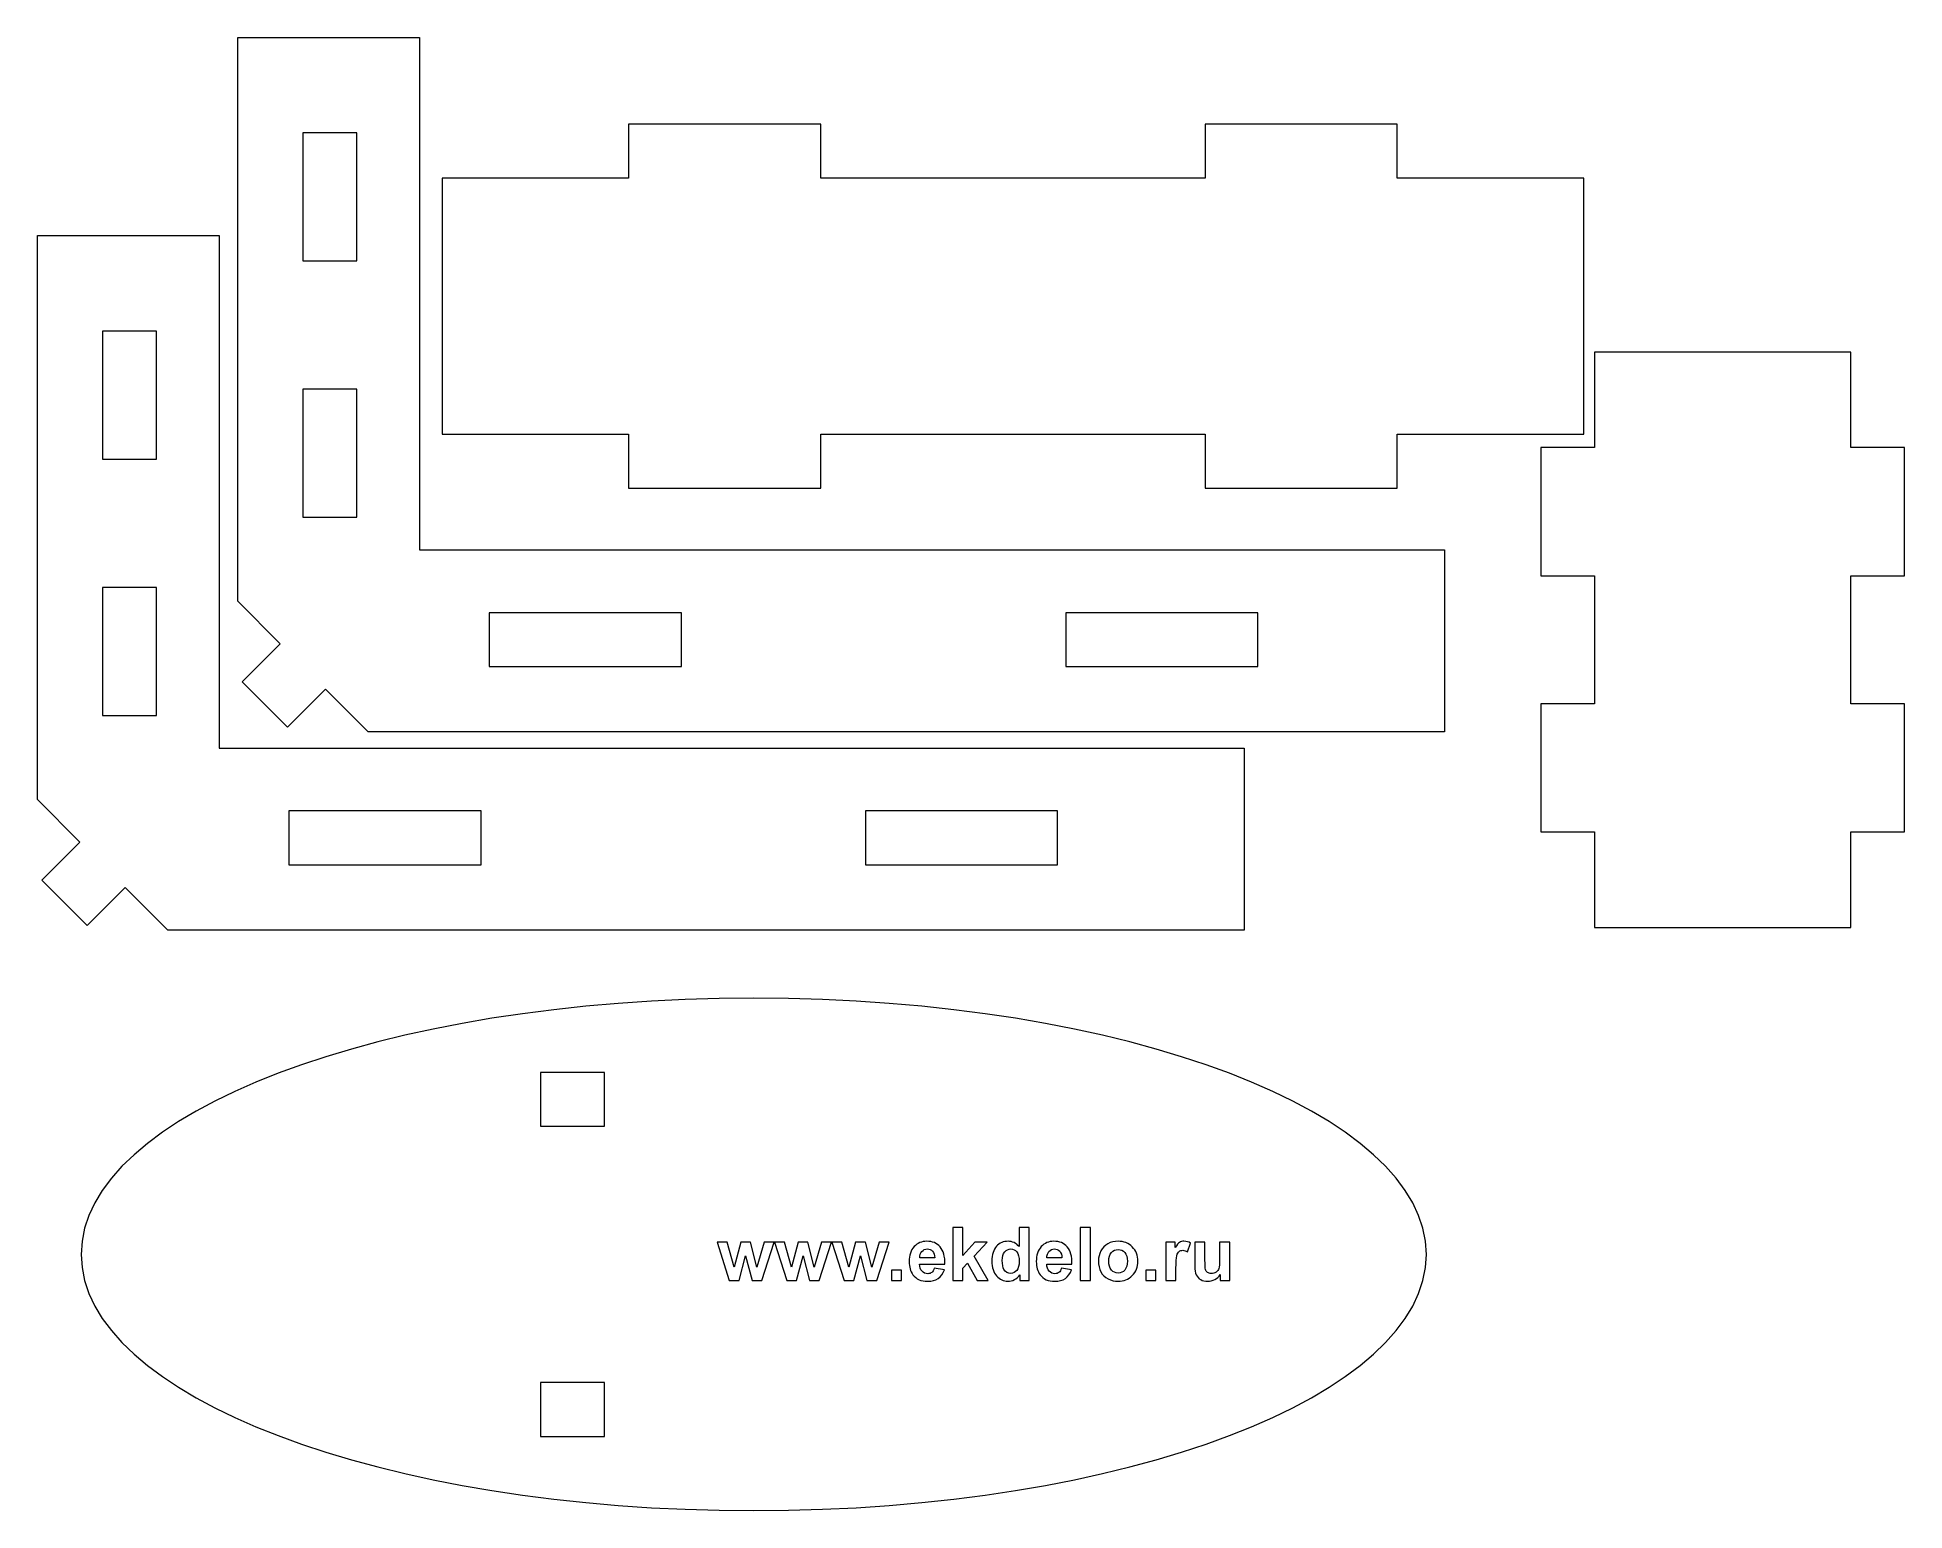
# Model space of a CAD drawing. Header units: millimetres. Extents: x 510 to 656, y -23 to 92.
import ezdxf

# ---------------------------------------------------------------- set-up
doc = ezdxf.new("R2010")
doc.units = ezdxf.units.MM
doc.header["$MEASUREMENT"] = 0
doc.layers.add('layer 1', color=7, linetype='Continuous')

msp = doc.modelspace()

# ---------------------------------------------------------------- linework, layer by layer
at = {"layer": 'layer 1', "color": 250, "lineweight": 20}
for points, knots in [([(532.9746, 41.1993), (532.9746, 41.1993), (536.2978, 37.876), (536.2978, 37.876), (536.2978, 37.876), (536.2978, 37.876), (620.3155, 37.876), (620.3155, 37.876), (620.3155, 37.876), (620.3155, 37.876), (620.3156, 52.0759), (620.3156, 52.0759), (620.3156, 52.0759), (620.3156, 52.0759), (540.3156, 52.076), (540.3156, 52.076), (540.3156, 52.076), (540.3156, 52.076), (540.3156, 92.0765), (540.3156, 92.0765), (540.3156, 92.0765), (540.3156, 92.0765), (526.1157, 92.0765), (526.1157, 92.0765), (526.1157, 92.0765), (526.1157, 92.0765), (526.1156, 87.0765), (526.1156, 87.0765), (526.1156, 87.0765), (526.1156, 87.0765), (526.1156, 48.0582), (526.1156, 48.0582), (526.1156, 48.0582), (526.1156, 48.0582), (529.439, 44.7348), (529.439, 44.7348), (529.439, 44.7348), (529.439, 44.7348), (526.4692, 41.7649), (526.4692, 41.7649), (526.4692, 41.7649), (526.4692, 41.7649), (530.0047, 38.2294), (530.0047, 38.2294), (530.0047, 38.2294), (530.0047, 38.2294), (532.9746, 41.1993), (532.9746, 41.1993)], [0, 0, 0, 0, 0.07692308, 0.07692308, 0.07692308, 0.07692308, 0.15384615, 0.15384615, 0.15384615, 0.15384615, 0.23076923, 0.23076923, 0.23076923, 0.23076923, 0.30769231, 0.30769231, 0.30769231, 0.30769231, 0.38461538, 0.38461538, 0.38461538, 0.38461538, 0.46153846, 0.46153846, 0.46153846, 0.46153846, 0.53846154, 0.53846154, 0.53846154, 0.53846154, 0.61538462, 0.61538462, 0.61538462, 0.61538462, 0.69230769, 0.69230769, 0.69230769, 0.69230769, 0.76923077, 0.76923077, 0.76923077, 0.76923077, 0.84615385, 0.84615385, 0.84615385, 0.84615385, 1, 1, 1, 1]), ([(531.2069, 84.6216), (531.2069, 84.6216), (535.4069, 84.6216), (535.4069, 84.6216), (535.4069, 84.6216), (535.4069, 84.6216), (535.4069, 74.6216), (535.4069, 74.6216), (535.4069, 74.6216), (535.4069, 74.6216), (531.2069, 74.6216), (531.2069, 74.6216), (531.2069, 74.6216), (531.2069, 74.6216), (531.2069, 84.6216), (531.2069, 84.6216)], [0, 0, 0, 0, 0.2, 0.2, 0.2, 0.2, 0.4, 0.4, 0.4, 0.4, 0.6, 0.6, 0.6, 0.6, 1, 1, 1, 1]), ([(616.6238, 81.093), (616.6238, 81.093), (631.1882, 81.093), (631.1882, 81.093), (631.1882, 81.093), (631.1882, 81.093), (631.1882, 61.093), (631.1882, 61.093), (631.1882, 61.093), (631.1882, 61.093), (616.6238, 61.093), (616.6238, 61.093), (616.6238, 61.093), (616.6238, 61.093), (616.6238, 56.893), (616.6238, 56.893), (616.6238, 56.893), (616.6238, 56.893), (601.6238, 56.893), (601.6238, 56.893), (601.6238, 56.893), (601.6238, 56.893), (601.6238, 61.093), (601.6238, 61.093), (601.6238, 61.093), (601.6238, 61.093), (571.6238, 61.093), (571.6238, 61.093), (571.6238, 61.093), (571.6238, 61.093), (571.6238, 56.893), (571.6238, 56.893), (571.6238, 56.893), (571.6238, 56.893), (556.6238, 56.893), (556.6238, 56.893), (556.6238, 56.893), (556.6238, 56.893), (556.6238, 61.093), (556.6238, 61.093), (556.6238, 61.093), (556.6238, 61.093), (542.0792, 61.093), (542.0792, 61.093), (542.0792, 61.093), (542.0792, 61.093), (542.0792, 81.093), (542.0792, 81.093), (542.0792, 81.093), (542.0792, 81.093), (556.6238, 81.093), (556.6238, 81.093), (556.6238, 81.093), (556.6238, 81.093), (556.6238, 85.2926), (556.6238, 85.2926), (556.6238, 85.2926), (556.6238, 85.2926), (571.6238, 85.2926), (571.6238, 85.2926), (571.6238, 85.2926), (571.6238, 85.2926), (571.6238, 81.093), (571.6238, 81.093), (571.6238, 81.093), (571.6238, 81.093), (601.6238, 81.093), (601.6238, 81.093), (601.6238, 81.093), (601.6238, 81.093), (601.6238, 85.2926), (601.6238, 85.2926), (601.6238, 85.2926), (601.6238, 85.2926), (616.6238, 85.2926), (616.6238, 85.2926), (616.6238, 85.2926), (616.6238, 85.2926), (616.6238, 81.093), (616.6238, 81.093)], [0, 0, 0, 0, 0.04761905, 0.04761905, 0.04761905, 0.04761905, 0.0952381, 0.0952381, 0.0952381, 0.0952381, 0.14285714, 0.14285714, 0.14285714, 0.14285714, 0.19047619, 0.19047619, 0.19047619, 0.19047619, 0.23809524, 0.23809524, 0.23809524, 0.23809524, 0.28571429, 0.28571429, 0.28571429, 0.28571429, 0.33333333, 0.33333333, 0.33333333, 0.33333333, 0.38095238, 0.38095238, 0.38095238, 0.38095238, 0.42857143, 0.42857143, 0.42857143, 0.42857143, 0.47619048, 0.47619048, 0.47619048, 0.47619048, 0.52380952, 0.52380952, 0.52380952, 0.52380952, 0.57142857, 0.57142857, 0.57142857, 0.57142857, 0.61904762, 0.61904762, 0.61904762, 0.61904762, 0.66666667, 0.66666667, 0.66666667, 0.66666667, 0.71428571, 0.71428571, 0.71428571, 0.71428571, 0.76190476, 0.76190476, 0.76190476, 0.76190476, 0.80952381, 0.80952381, 0.80952381, 0.80952381, 0.85714286, 0.85714286, 0.85714286, 0.85714286, 0.9047619, 0.9047619, 0.9047619, 0.9047619, 1, 1, 1, 1]), ([(517.3342, 25.7223), (517.3342, 25.7223), (520.6574, 22.399), (520.6574, 22.399), (520.6574, 22.399), (520.6574, 22.399), (604.6751, 22.399), (604.6751, 22.399), (604.6751, 22.399), (604.6751, 22.399), (604.6752, 36.5989), (604.6752, 36.5989), (604.6752, 36.5989), (604.6752, 36.5989), (524.6752, 36.599), (524.6752, 36.599), (524.6752, 36.599), (524.6752, 36.599), (524.6752, 76.5995), (524.6752, 76.5995), (524.6752, 76.5995), (524.6752, 76.5995), (510.4753, 76.5995), (510.4753, 76.5995), (510.4753, 76.5995), (510.4753, 76.5995), (510.4752, 71.5995), (510.4752, 71.5995), (510.4752, 71.5995), (510.4752, 71.5995), (510.4752, 32.5812), (510.4752, 32.5812), (510.4752, 32.5812), (510.4752, 32.5812), (513.7986, 29.2578), (513.7986, 29.2578), (513.7986, 29.2578), (513.7986, 29.2578), (510.8288, 26.2879), (510.8288, 26.2879), (510.8288, 26.2879), (510.8288, 26.2879), (514.3643, 22.7524), (514.3643, 22.7524), (514.3643, 22.7524), (514.3643, 22.7524), (517.3342, 25.7223), (517.3342, 25.7223)], [0, 0, 0, 0, 0.07692308, 0.07692308, 0.07692308, 0.07692308, 0.15384615, 0.15384615, 0.15384615, 0.15384615, 0.23076923, 0.23076923, 0.23076923, 0.23076923, 0.30769231, 0.30769231, 0.30769231, 0.30769231, 0.38461538, 0.38461538, 0.38461538, 0.38461538, 0.46153846, 0.46153846, 0.46153846, 0.46153846, 0.53846154, 0.53846154, 0.53846154, 0.53846154, 0.61538462, 0.61538462, 0.61538462, 0.61538462, 0.69230769, 0.69230769, 0.69230769, 0.69230769, 0.76923077, 0.76923077, 0.76923077, 0.76923077, 0.84615385, 0.84615385, 0.84615385, 0.84615385, 1, 1, 1, 1]), ([(515.5665, 69.1446), (515.5665, 69.1446), (519.7665, 69.1446), (519.7665, 69.1446), (519.7665, 69.1446), (519.7665, 69.1446), (519.7665, 59.1446), (519.7665, 59.1446), (519.7665, 59.1446), (519.7665, 59.1446), (515.5665, 59.1446), (515.5665, 59.1446), (515.5665, 59.1446), (515.5665, 59.1446), (515.5665, 69.1446), (515.5665, 69.1446)], [0, 0, 0, 0, 0.2, 0.2, 0.2, 0.2, 0.4, 0.4, 0.4, 0.4, 0.6, 0.6, 0.6, 0.6, 1, 1, 1, 1]), ([(652.0251, 30.0538), (652.0251, 30.0538), (652.0251, 22.599), (652.0251, 22.599), (652.0251, 22.599), (652.0251, 22.599), (632.0251, 22.599), (632.0251, 22.599), (632.0251, 22.599), (632.0251, 22.599), (632.0251, 30.0538), (632.0251, 30.0538), (632.0251, 30.0538), (632.0251, 30.0538), (627.8253, 30.0538), (627.8253, 30.0538), (627.8253, 30.0538), (627.8253, 30.0538), (627.8253, 40.0538), (627.8253, 40.0538), (627.8253, 40.0538), (627.8253, 40.0538), (632.0252, 40.0538), (632.0252, 40.0538), (632.0252, 40.0538), (632.0252, 40.0538), (632.0253, 50.0538), (632.0253, 50.0538), (632.0253, 50.0538), (632.0253, 50.0538), (627.8253, 50.0538), (627.8253, 50.0538), (627.8253, 50.0538), (627.8253, 50.0538), (627.8253, 60.0538), (627.8253, 60.0538), (627.8253, 60.0538), (627.8253, 60.0538), (632.0254, 60.0538), (632.0254, 60.0538), (632.0254, 60.0538), (632.0254, 60.0538), (632.0254, 67.5087), (632.0254, 67.5087), (632.0254, 67.5087), (632.0254, 67.5087), (652.0254, 67.5087), (652.0254, 67.5087), (652.0254, 67.5087), (652.0254, 67.5087), (652.0254, 60.0538), (652.0254, 60.0538), (652.0254, 60.0538), (652.0254, 60.0538), (656.2255, 60.0538), (656.2255, 60.0538), (656.2255, 60.0538), (656.2255, 60.0538), (656.2255, 50.0538), (656.2255, 50.0538), (656.2255, 50.0538), (656.2255, 50.0538), (652.0253, 50.0538), (652.0253, 50.0538), (652.0253, 50.0538), (652.0253, 50.0538), (652.0252, 40.0538), (652.0252, 40.0538), (652.0252, 40.0538), (652.0252, 40.0538), (656.2255, 40.0538), (656.2255, 40.0538), (656.2255, 40.0538), (656.2255, 40.0538), (656.2255, 30.0538), (656.2255, 30.0538), (656.2255, 30.0538), (656.2255, 30.0538), (652.0251, 30.0538), (652.0251, 30.0538)], [0, 0, 0, 0, 0.04761905, 0.04761905, 0.04761905, 0.04761905, 0.0952381, 0.0952381, 0.0952381, 0.0952381, 0.14285714, 0.14285714, 0.14285714, 0.14285714, 0.19047619, 0.19047619, 0.19047619, 0.19047619, 0.23809524, 0.23809524, 0.23809524, 0.23809524, 0.28571429, 0.28571429, 0.28571429, 0.28571429, 0.33333333, 0.33333333, 0.33333333, 0.33333333, 0.38095238, 0.38095238, 0.38095238, 0.38095238, 0.42857143, 0.42857143, 0.42857143, 0.42857143, 0.47619048, 0.47619048, 0.47619048, 0.47619048, 0.52380952, 0.52380952, 0.52380952, 0.52380952, 0.57142857, 0.57142857, 0.57142857, 0.57142857, 0.61904762, 0.61904762, 0.61904762, 0.61904762, 0.66666667, 0.66666667, 0.66666667, 0.66666667, 0.71428571, 0.71428571, 0.71428571, 0.71428571, 0.76190476, 0.76190476, 0.76190476, 0.76190476, 0.80952381, 0.80952381, 0.80952381, 0.80952381, 0.85714286, 0.85714286, 0.85714286, 0.85714286, 0.9047619, 0.9047619, 0.9047619, 0.9047619, 1, 1, 1, 1]), ([(531.2069, 64.6216), (531.2069, 64.6216), (535.4069, 64.6216), (535.4069, 64.6216), (535.4069, 64.6216), (535.4069, 64.6216), (535.4069, 54.6216), (535.4069, 54.6216), (535.4069, 54.6216), (535.4069, 54.6216), (531.2069, 54.6216), (531.2069, 54.6216), (531.2069, 54.6216), (531.2069, 54.6216), (531.2069, 64.6216), (531.2069, 64.6216)], [0, 0, 0, 0, 0.2, 0.2, 0.2, 0.2, 0.4, 0.4, 0.4, 0.4, 0.6, 0.6, 0.6, 0.6, 1, 1, 1, 1]), ([(515.5665, 49.1446), (515.5665, 49.1446), (519.7665, 49.1446), (519.7665, 49.1446), (519.7665, 49.1446), (519.7665, 49.1446), (519.7665, 39.1446), (519.7665, 39.1446), (519.7665, 39.1446), (519.7665, 39.1446), (515.5665, 39.1446), (515.5665, 39.1446), (515.5665, 39.1446), (515.5665, 39.1446), (515.5665, 49.1446), (515.5665, 49.1446)], [0, 0, 0, 0, 0.2, 0.2, 0.2, 0.2, 0.4, 0.4, 0.4, 0.4, 0.6, 0.6, 0.6, 0.6, 1, 1, 1, 1]), ([(545.7511, 42.9668), (545.7511, 42.9668), (545.7511, 47.1668), (545.7511, 47.1668), (545.7511, 47.1668), (545.7511, 47.1668), (560.7511, 47.1668), (560.7511, 47.1668), (560.7511, 47.1668), (560.7511, 47.1668), (560.7511, 42.9668), (560.7511, 42.9668), (560.7511, 42.9668), (560.7511, 42.9668), (545.7511, 42.9668), (545.7511, 42.9668)], [0, 0, 0, 0, 0.2, 0.2, 0.2, 0.2, 0.4, 0.4, 0.4, 0.4, 0.6, 0.6, 0.6, 0.6, 1, 1, 1, 1]), ([(590.7511, 42.9668), (590.7511, 42.9668), (590.7511, 47.1668), (590.7511, 47.1668), (590.7511, 47.1668), (590.7511, 47.1668), (605.7511, 47.1668), (605.7511, 47.1668), (605.7511, 47.1668), (605.7511, 47.1668), (605.7511, 42.9668), (605.7511, 42.9668), (605.7511, 42.9668), (605.7511, 42.9668), (590.7511, 42.9668), (590.7511, 42.9668)], [0, 0, 0, 0, 0.2, 0.2, 0.2, 0.2, 0.4, 0.4, 0.4, 0.4, 0.6, 0.6, 0.6, 0.6, 1, 1, 1, 1]), ([(530.1107, 27.4898), (530.1107, 27.4898), (530.1107, 31.6898), (530.1107, 31.6898), (530.1107, 31.6898), (530.1107, 31.6898), (545.1107, 31.6898), (545.1107, 31.6898), (545.1107, 31.6898), (545.1107, 31.6898), (545.1107, 27.4898), (545.1107, 27.4898), (545.1107, 27.4898), (545.1107, 27.4898), (530.1107, 27.4898), (530.1107, 27.4898)], [0, 0, 0, 0, 0.2, 0.2, 0.2, 0.2, 0.4, 0.4, 0.4, 0.4, 0.6, 0.6, 0.6, 0.6, 1, 1, 1, 1]), ([(575.1107, 27.4898), (575.1107, 27.4898), (575.1107, 31.6898), (575.1107, 31.6898), (575.1107, 31.6898), (575.1107, 31.6898), (590.1107, 31.6898), (590.1107, 31.6898), (590.1107, 31.6898), (590.1107, 31.6898), (590.1107, 27.4898), (590.1107, 27.4898), (590.1107, 27.4898), (590.1107, 27.4898), (575.1107, 27.4898), (575.1107, 27.4898)], [0, 0, 0, 0, 0.2, 0.2, 0.2, 0.2, 0.4, 0.4, 0.4, 0.4, 0.6, 0.6, 0.6, 0.6, 1, 1, 1, 1]), ([(566.3948, 17.0789), (595.3897, 17.0789), (618.8948, 8.1245), (618.8948, -2.9211), (618.8948, -2.9211), (618.8948, -13.9667), (595.3897, -22.9211), (566.3948, -22.9211), (566.3948, -22.9211), (537.3999, -22.9211), (513.8948, -13.9667), (513.8948, -2.9211), (513.8948, -2.9211), (513.8948, 8.1245), (537.3999, 17.0789), (566.3948, 17.0789)], [0, 0, 0, 0, 0.2, 0.2, 0.2, 0.2, 0.4, 0.4, 0.4, 0.4, 0.6, 0.6, 0.6, 0.6, 1, 1, 1, 1]), ([(549.753, 11.2788), (549.753, 11.2788), (554.753, 11.2788), (554.753, 11.2788), (554.753, 11.2788), (554.753, 11.2788), (554.753, 7.0788), (554.753, 7.0788), (554.753, 7.0788), (554.753, 7.0788), (549.753, 7.0788), (549.753, 7.0788), (549.753, 7.0788), (549.753, 7.0788), (549.753, 11.2788), (549.753, 11.2788)], [0, 0, 0, 0, 0.2, 0.2, 0.2, 0.2, 0.4, 0.4, 0.4, 0.4, 0.6, 0.6, 0.6, 0.6, 1, 1, 1, 1]), ([(549.753, -12.9211), (549.753, -12.9211), (554.753, -12.9211), (554.753, -12.9211), (554.753, -12.9211), (554.753, -12.9211), (554.753, -17.1211), (554.753, -17.1211), (554.753, -17.1211), (554.753, -17.1211), (549.753, -17.1211), (549.753, -17.1211), (549.753, -17.1211), (549.753, -17.1211), (549.753, -12.9211), (549.753, -12.9211)], [0, 0, 0, 0, 0.2, 0.2, 0.2, 0.2, 0.4, 0.4, 0.4, 0.4, 0.6, 0.6, 0.6, 0.6, 1, 1, 1, 1])]:
    msp.add_open_spline(points, degree=3, knots=knots, dxfattribs=at)
at = {"layer": 'layer 1', "color": 250, "lineweight": 9}
for points, knots in [([(581.9286, -4.945), (581.9286, -4.945), (581.9286, -0.8224), (581.9286, -0.8224), (581.9286, -0.8224), (581.9286, -0.8224), (582.7174, -0.8224), (582.7174, -0.8224), (582.7174, -0.8224), (582.7174, -0.8224), (582.7174, -3.0094), (582.7174, -3.0094), (582.7174, -3.0094), (582.7174, -3.0094), (583.6414, -1.9567), (583.6414, -1.9567), (583.6414, -1.9567), (583.6414, -1.9567), (584.6145, -1.9567), (584.6145, -1.9567), (584.6145, -1.9567), (584.6145, -1.9567), (583.5954, -3.0488), (583.5954, -3.0488), (583.5954, -3.0488), (583.5954, -3.0488), (584.6893, -4.945), (584.6893, -4.945), (584.6893, -4.945), (584.6893, -4.945), (583.8372, -4.945), (583.8372, -4.945), (583.8372, -4.945), (583.8372, -4.945), (583.083, -3.5967), (583.083, -3.5967), (583.083, -3.5967), (583.083, -3.5967), (582.7174, -3.9882), (582.7174, -3.9882), (582.7174, -3.9882), (582.7174, -3.9882), (582.7174, -4.945), (582.7174, -4.945), (582.7174, -4.945), (582.7174, -4.945), (581.9286, -4.945), (581.9286, -4.945)], [0, 0, 0, 0, 0.07692308, 0.07692308, 0.07692308, 0.07692308, 0.15384615, 0.15384615, 0.15384615, 0.15384615, 0.23076923, 0.23076923, 0.23076923, 0.23076923, 0.30769231, 0.30769231, 0.30769231, 0.30769231, 0.38461538, 0.38461538, 0.38461538, 0.38461538, 0.46153846, 0.46153846, 0.46153846, 0.46153846, 0.53846154, 0.53846154, 0.53846154, 0.53846154, 0.61538462, 0.61538462, 0.61538462, 0.61538462, 0.69230769, 0.69230769, 0.69230769, 0.69230769, 0.76923077, 0.76923077, 0.76923077, 0.76923077, 0.84615385, 0.84615385, 0.84615385, 0.84615385, 1, 1, 1, 1]), ([(587.9003, -4.945), (587.9003, -4.945), (587.169, -4.945), (587.169, -4.945), (587.169, -4.945), (587.169, -4.945), (587.169, -4.5064), (587.169, -4.5064), (587.169, -4.5064), (587.0472, -4.6773), (586.9023, -4.8049), (586.7362, -4.8913), (586.7362, -4.8913), (586.5702, -4.9767), (586.4023, -5.0199), (586.2334, -5.0199), (586.2334, -5.0199), (585.8889, -5.0199), (585.5943, -4.8817), (585.3486, -4.6043), (585.3486, -4.6043), (585.1039, -4.327), (584.9811, -3.9412), (584.9811, -3.4451), (584.9811, -3.4451), (584.9811, -2.9384), (585.1001, -2.5526), (585.339, -2.2887), (585.339, -2.2887), (585.578, -2.0248), (585.8793, -1.8934), (586.2439, -1.8934), (586.2439, -1.8934), (586.5779, -1.8934), (586.8677, -2.0325), (587.1115, -2.3098), (587.1115, -2.3098), (587.1115, -2.3098), (587.1115, -0.8224), (587.1115, -0.8224), (587.1115, -0.8224), (587.1115, -0.8224), (587.9003, -0.8224), (587.9003, -0.8224), (587.9003, -0.8224), (587.9003, -0.8224), (587.9003, -4.945), (587.9003, -4.945)], [0, 0, 0, 0, 0.07692308, 0.07692308, 0.07692308, 0.07692308, 0.15384615, 0.15384615, 0.15384615, 0.15384615, 0.23076923, 0.23076923, 0.23076923, 0.23076923, 0.30769231, 0.30769231, 0.30769231, 0.30769231, 0.38461538, 0.38461538, 0.38461538, 0.38461538, 0.46153846, 0.46153846, 0.46153846, 0.46153846, 0.53846154, 0.53846154, 0.53846154, 0.53846154, 0.61538462, 0.61538462, 0.61538462, 0.61538462, 0.69230769, 0.69230769, 0.69230769, 0.69230769, 0.76923077, 0.76923077, 0.76923077, 0.76923077, 0.84615385, 0.84615385, 0.84615385, 0.84615385, 1, 1, 1, 1]), ([(591.879, -4.945), (591.879, -4.945), (591.879, -0.8224), (591.879, -0.8224), (591.879, -0.8224), (591.879, -0.8224), (592.6677, -0.8224), (592.6677, -0.8224), (592.6677, -0.8224), (592.6677, -0.8224), (592.6677, -4.945), (592.6677, -4.945), (592.6677, -4.945), (592.6677, -4.945), (591.879, -4.945), (591.879, -4.945)], [0, 0, 0, 0, 0.2, 0.2, 0.2, 0.2, 0.4, 0.4, 0.4, 0.4, 0.6, 0.6, 0.6, 0.6, 1, 1, 1, 1]), ([(564.4865, -4.945), (564.4865, -4.945), (563.5422, -1.9567), (563.5422, -1.9567), (563.5422, -1.9567), (563.5422, -1.9567), (564.3099, -1.9567), (564.3099, -1.9567), (564.3099, -1.9567), (564.3099, -1.9567), (564.8694, -3.9153), (564.8694, -3.9153), (564.8694, -3.9153), (564.8694, -3.9153), (565.3847, -1.9567), (565.3847, -1.9567), (565.3847, -1.9567), (565.3847, -1.9567), (566.1467, -1.9567), (566.1467, -1.9567), (566.1467, -1.9567), (566.1467, -1.9567), (566.6427, -3.9153), (566.6427, -3.9153), (566.6427, -3.9153), (566.6427, -3.9153), (567.2137, -1.9567), (567.2137, -1.9567), (567.2137, -1.9567), (567.2137, -1.9567), (567.9929, -1.9567), (567.9929, -1.9567), (567.9929, -1.9567), (567.9929, -1.9567), (567.0333, -4.945), (567.0333, -4.945), (567.0333, -4.945), (567.0333, -4.945), (566.2752, -4.945), (566.2752, -4.945), (566.2752, -4.945), (566.2752, -4.945), (565.7619, -3.0229), (565.7619, -3.0229), (565.7619, -3.0229), (565.7619, -3.0229), (565.2552, -4.945), (565.2552, -4.945), (565.2552, -4.945), (565.2552, -4.945), (564.4865, -4.945), (564.4865, -4.945)], [0, 0, 0, 0, 0.07142857, 0.07142857, 0.07142857, 0.07142857, 0.14285714, 0.14285714, 0.14285714, 0.14285714, 0.21428571, 0.21428571, 0.21428571, 0.21428571, 0.28571429, 0.28571429, 0.28571429, 0.28571429, 0.35714286, 0.35714286, 0.35714286, 0.35714286, 0.42857143, 0.42857143, 0.42857143, 0.42857143, 0.5, 0.5, 0.5, 0.5, 0.57142857, 0.57142857, 0.57142857, 0.57142857, 0.64285714, 0.64285714, 0.64285714, 0.64285714, 0.71428571, 0.71428571, 0.71428571, 0.71428571, 0.78571429, 0.78571429, 0.78571429, 0.78571429, 0.85714286, 0.85714286, 0.85714286, 0.85714286, 1, 1, 1, 1]), ([(568.965, -4.945), (568.965, -4.945), (568.0207, -1.9567), (568.0207, -1.9567), (568.0207, -1.9567), (568.0207, -1.9567), (568.7884, -1.9567), (568.7884, -1.9567), (568.7884, -1.9567), (568.7884, -1.9567), (569.3479, -3.9153), (569.3479, -3.9153), (569.3479, -3.9153), (569.3479, -3.9153), (569.8632, -1.9567), (569.8632, -1.9567), (569.8632, -1.9567), (569.8632, -1.9567), (570.6252, -1.9567), (570.6252, -1.9567), (570.6252, -1.9567), (570.6252, -1.9567), (571.1213, -3.9153), (571.1213, -3.9153), (571.1213, -3.9153), (571.1213, -3.9153), (571.6923, -1.9567), (571.6923, -1.9567), (571.6923, -1.9567), (571.6923, -1.9567), (572.4715, -1.9567), (572.4715, -1.9567), (572.4715, -1.9567), (572.4715, -1.9567), (571.5119, -4.945), (571.5119, -4.945), (571.5119, -4.945), (571.5119, -4.945), (570.7538, -4.945), (570.7538, -4.945), (570.7538, -4.945), (570.7538, -4.945), (570.2404, -3.0229), (570.2404, -3.0229), (570.2404, -3.0229), (570.2404, -3.0229), (569.7337, -4.945), (569.7337, -4.945), (569.7337, -4.945), (569.7337, -4.945), (568.965, -4.945), (568.965, -4.945)], [0, 0, 0, 0, 0.07142857, 0.07142857, 0.07142857, 0.07142857, 0.14285714, 0.14285714, 0.14285714, 0.14285714, 0.21428571, 0.21428571, 0.21428571, 0.21428571, 0.28571429, 0.28571429, 0.28571429, 0.28571429, 0.35714286, 0.35714286, 0.35714286, 0.35714286, 0.42857143, 0.42857143, 0.42857143, 0.42857143, 0.5, 0.5, 0.5, 0.5, 0.57142857, 0.57142857, 0.57142857, 0.57142857, 0.64285714, 0.64285714, 0.64285714, 0.64285714, 0.71428571, 0.71428571, 0.71428571, 0.71428571, 0.78571429, 0.78571429, 0.78571429, 0.78571429, 0.85714286, 0.85714286, 0.85714286, 0.85714286, 1, 1, 1, 1]), ([(573.4436, -4.945), (573.4436, -4.945), (572.4993, -1.9567), (572.4993, -1.9567), (572.4993, -1.9567), (572.4993, -1.9567), (573.267, -1.9567), (573.267, -1.9567), (573.267, -1.9567), (573.267, -1.9567), (573.8265, -3.9153), (573.8265, -3.9153), (573.8265, -3.9153), (573.8265, -3.9153), (574.3418, -1.9567), (574.3418, -1.9567), (574.3418, -1.9567), (574.3418, -1.9567), (575.1037, -1.9567), (575.1037, -1.9567), (575.1037, -1.9567), (575.1037, -1.9567), (575.5998, -3.9153), (575.5998, -3.9153), (575.5998, -3.9153), (575.5998, -3.9153), (576.1708, -1.9567), (576.1708, -1.9567), (576.1708, -1.9567), (576.1708, -1.9567), (576.95, -1.9567), (576.95, -1.9567), (576.95, -1.9567), (576.95, -1.9567), (575.9904, -4.945), (575.9904, -4.945), (575.9904, -4.945), (575.9904, -4.945), (575.2323, -4.945), (575.2323, -4.945), (575.2323, -4.945), (575.2323, -4.945), (574.719, -3.0229), (574.719, -3.0229), (574.719, -3.0229), (574.719, -3.0229), (574.2123, -4.945), (574.2123, -4.945), (574.2123, -4.945), (574.2123, -4.945), (573.4436, -4.945), (573.4436, -4.945)], [0, 0, 0, 0, 0.07142857, 0.07142857, 0.07142857, 0.07142857, 0.14285714, 0.14285714, 0.14285714, 0.14285714, 0.21428571, 0.21428571, 0.21428571, 0.21428571, 0.28571429, 0.28571429, 0.28571429, 0.28571429, 0.35714286, 0.35714286, 0.35714286, 0.35714286, 0.42857143, 0.42857143, 0.42857143, 0.42857143, 0.5, 0.5, 0.5, 0.5, 0.57142857, 0.57142857, 0.57142857, 0.57142857, 0.64285714, 0.64285714, 0.64285714, 0.64285714, 0.71428571, 0.71428571, 0.71428571, 0.71428571, 0.78571429, 0.78571429, 0.78571429, 0.78571429, 0.85714286, 0.85714286, 0.85714286, 0.85714286, 1, 1, 1, 1]), ([(580.4824, -4.0007), (580.4824, -4.0007), (581.2712, -4.1332), (581.2712, -4.1332), (581.2712, -4.1332), (581.1705, -4.422), (581.0102, -4.6418), (580.7924, -4.7934), (580.7924, -4.7934), (580.5736, -4.944), (580.3001, -5.0199), (579.9728, -5.0199), (579.9728, -5.0199), (579.4537, -5.0199), (579.0689, -4.85), (578.8203, -4.5103), (578.8203, -4.5103), (578.6236, -4.2378), (578.5247, -3.8942), (578.5247, -3.4787), (578.5247, -3.4787), (578.5247, -2.9835), (578.6543, -2.5949), (578.9124, -2.3146), (578.9124, -2.3146), (579.1706, -2.0335), (579.4978, -1.8934), (579.8932, -1.8934), (579.8932, -1.8934), (580.3365, -1.8934), (580.6868, -2.0402), (580.944, -2.3338), (580.944, -2.3338), (581.2002, -2.6275), (581.323, -3.0776), (581.3115, -3.684), (581.3115, -3.684), (581.3115, -3.684), (579.3366, -3.684), (579.3366, -3.684), (579.3366, -3.684), (579.3424, -3.9182), (579.4057, -4.1005), (579.5276, -4.231), (579.5276, -4.231), (579.6485, -4.3615), (579.8001, -4.4268), (579.9805, -4.4268), (579.9805, -4.4268), (580.1043, -4.4268), (580.2079, -4.3932), (580.2914, -4.326), (580.2914, -4.326), (580.3759, -4.2589), (580.4392, -4.1504), (580.4824, -4.0007)], [0, 0, 0, 0, 0.06666667, 0.06666667, 0.06666667, 0.06666667, 0.13333333, 0.13333333, 0.13333333, 0.13333333, 0.2, 0.2, 0.2, 0.2, 0.26666667, 0.26666667, 0.26666667, 0.26666667, 0.33333333, 0.33333333, 0.33333333, 0.33333333, 0.4, 0.4, 0.4, 0.4, 0.46666667, 0.46666667, 0.46666667, 0.46666667, 0.53333333, 0.53333333, 0.53333333, 0.53333333, 0.6, 0.6, 0.6, 0.6, 0.66666667, 0.66666667, 0.66666667, 0.66666667, 0.73333333, 0.73333333, 0.73333333, 0.73333333, 0.8, 0.8, 0.8, 0.8, 0.86666667, 0.86666667, 0.86666667, 0.86666667, 1, 1, 1, 1]), ([(580.5285, -3.2004), (580.5227, -2.971), (580.4642, -2.7964), (580.3519, -2.6774), (580.3519, -2.6774), (580.2396, -2.5574), (580.1033, -2.4979), (579.9421, -2.4979), (579.9421, -2.4979), (579.7704, -2.4979), (579.6283, -2.5613), (579.5161, -2.687), (579.5161, -2.687), (579.4038, -2.8127), (579.3491, -2.9845), (579.351, -3.2004), (579.351, -3.2004), (579.351, -3.2004), (580.5285, -3.2004), (580.5285, -3.2004)], [0, 0, 0, 0, 0.16666667, 0.16666667, 0.16666667, 0.16666667, 0.33333333, 0.33333333, 0.33333333, 0.33333333, 0.5, 0.5, 0.5, 0.5, 0.66666667, 0.66666667, 0.66666667, 0.66666667, 1, 1, 1, 1]), ([(585.7929, -3.3933), (585.7929, -3.7128), (585.8371, -3.9441), (585.9244, -4.0871), (585.9244, -4.0871), (586.052, -4.2944), (586.2296, -4.398), (586.4579, -4.398), (586.4579, -4.398), (586.6393, -4.398), (586.7938, -4.3203), (586.9205, -4.1648), (586.9205, -4.1648), (587.0481, -4.0094), (587.1115, -3.7781), (587.1115, -3.4691), (587.1115, -3.4691), (587.1115, -3.1246), (587.05, -2.877), (586.9262, -2.7254), (586.9262, -2.7254), (586.8025, -2.5737), (586.6451, -2.4979), (586.4522, -2.4979), (586.4522, -2.4979), (586.2651, -2.4979), (586.1086, -2.5728), (585.982, -2.7225), (585.982, -2.7225), (585.8563, -2.8722), (585.7929, -3.0958), (585.7929, -3.3933)], [0, 0, 0, 0, 0.11111111, 0.11111111, 0.11111111, 0.11111111, 0.22222222, 0.22222222, 0.22222222, 0.22222222, 0.33333333, 0.33333333, 0.33333333, 0.33333333, 0.44444444, 0.44444444, 0.44444444, 0.44444444, 0.55555556, 0.55555556, 0.55555556, 0.55555556, 0.66666667, 0.66666667, 0.66666667, 0.66666667, 0.77777778, 0.77777778, 0.77777778, 0.77777778, 1, 1, 1, 1]), ([(590.404, -4.0007), (590.404, -4.0007), (591.1928, -4.1332), (591.1928, -4.1332), (591.1928, -4.1332), (591.0921, -4.422), (590.9318, -4.6418), (590.714, -4.7934), (590.714, -4.7934), (590.4952, -4.944), (590.2217, -5.0199), (589.8944, -5.0199), (589.8944, -5.0199), (589.3753, -5.0199), (588.9905, -4.85), (588.7419, -4.5103), (588.7419, -4.5103), (588.5452, -4.2378), (588.4463, -3.8942), (588.4463, -3.4787), (588.4463, -3.4787), (588.4463, -2.9835), (588.5759, -2.5949), (588.834, -2.3146), (588.834, -2.3146), (589.0922, -2.0335), (589.4194, -1.8934), (589.8148, -1.8934), (589.8148, -1.8934), (590.2581, -1.8934), (590.6084, -2.0402), (590.8656, -2.3338), (590.8656, -2.3338), (591.1218, -2.6275), (591.2446, -3.0776), (591.2331, -3.684), (591.2331, -3.684), (591.2331, -3.684), (589.2582, -3.684), (589.2582, -3.684), (589.2582, -3.684), (589.264, -3.9182), (589.3273, -4.1005), (589.4492, -4.231), (589.4492, -4.231), (589.5701, -4.3615), (589.7217, -4.4268), (589.9021, -4.4268), (589.9021, -4.4268), (590.0259, -4.4268), (590.1295, -4.3932), (590.213, -4.326), (590.213, -4.326), (590.2975, -4.2589), (590.3608, -4.1504), (590.404, -4.0007)], [0, 0, 0, 0, 0.06666667, 0.06666667, 0.06666667, 0.06666667, 0.13333333, 0.13333333, 0.13333333, 0.13333333, 0.2, 0.2, 0.2, 0.2, 0.26666667, 0.26666667, 0.26666667, 0.26666667, 0.33333333, 0.33333333, 0.33333333, 0.33333333, 0.4, 0.4, 0.4, 0.4, 0.46666667, 0.46666667, 0.46666667, 0.46666667, 0.53333333, 0.53333333, 0.53333333, 0.53333333, 0.6, 0.6, 0.6, 0.6, 0.66666667, 0.66666667, 0.66666667, 0.66666667, 0.73333333, 0.73333333, 0.73333333, 0.73333333, 0.8, 0.8, 0.8, 0.8, 0.86666667, 0.86666667, 0.86666667, 0.86666667, 1, 1, 1, 1]), ([(590.4501, -3.2004), (590.4443, -2.971), (590.3858, -2.7964), (590.2735, -2.6774), (590.2735, -2.6774), (590.1612, -2.5574), (590.0249, -2.4979), (589.8637, -2.4979), (589.8637, -2.4979), (589.692, -2.4979), (589.5499, -2.5613), (589.4377, -2.687), (589.4377, -2.687), (589.3254, -2.8127), (589.2707, -2.9845), (589.2726, -3.2004), (589.2726, -3.2004), (589.2726, -3.2004), (590.4501, -3.2004), (590.4501, -3.2004)], [0, 0, 0, 0, 0.16666667, 0.16666667, 0.16666667, 0.16666667, 0.33333333, 0.33333333, 0.33333333, 0.33333333, 0.5, 0.5, 0.5, 0.5, 0.66666667, 0.66666667, 0.66666667, 0.66666667, 1, 1, 1, 1]), ([(593.2943, -3.4144), (593.2943, -3.1514), (593.3586, -2.8971), (593.4882, -2.6515), (593.4882, -2.6515), (593.6177, -2.4049), (593.801, -2.2177), (594.038, -2.0882), (594.038, -2.0882), (594.2751, -1.9586), (594.539, -1.8934), (594.8316, -1.8934), (594.8316, -1.8934), (595.2836, -1.8934), (595.6531, -2.0402), (595.9419, -2.3338), (595.9419, -2.3338), (596.2308, -2.6284), (596.3747, -2.9989), (596.3747, -3.448), (596.3747, -3.448), (596.3747, -3.9009), (596.2289, -4.2761), (595.9381, -4.5736), (595.9381, -4.5736), (595.6464, -4.8711), (595.2798, -5.0199), (594.8374, -5.0199), (594.8374, -5.0199), (594.5639, -5.0199), (594.3029, -4.9575), (594.0543, -4.8337), (594.0543, -4.8337), (593.8068, -4.7099), (593.6177, -4.5285), (593.4882, -4.2886), (593.4882, -4.2886), (593.3586, -4.0497), (593.2943, -3.7579), (593.2943, -3.4144)], [0, 0, 0, 0, 0.09090909, 0.09090909, 0.09090909, 0.09090909, 0.18181818, 0.18181818, 0.18181818, 0.18181818, 0.27272727, 0.27272727, 0.27272727, 0.27272727, 0.36363636, 0.36363636, 0.36363636, 0.36363636, 0.45454545, 0.45454545, 0.45454545, 0.45454545, 0.54545455, 0.54545455, 0.54545455, 0.54545455, 0.63636364, 0.63636364, 0.63636364, 0.63636364, 0.72727273, 0.72727273, 0.72727273, 0.72727273, 0.81818182, 0.81818182, 0.81818182, 0.81818182, 1, 1, 1, 1]), ([(594.1062, -3.4566), (594.1062, -3.7531), (594.1762, -3.9806), (594.3163, -4.1379), (594.3163, -4.1379), (594.4574, -4.2963), (594.6301, -4.375), (594.8364, -4.375), (594.8364, -4.375), (595.0418, -4.375), (595.2145, -4.2963), (595.3537, -4.1379), (595.3537, -4.1379), (595.4928, -3.9806), (595.5629, -3.7512), (595.5629, -3.4509), (595.5629, -3.4509), (595.5629, -3.1582), (595.4928, -2.9326), (595.3537, -2.7753), (595.3537, -2.7753), (595.2145, -2.6169), (595.0418, -2.5382), (594.8364, -2.5382), (594.8364, -2.5382), (594.6301, -2.5382), (594.4574, -2.6169), (594.3163, -2.7753), (594.3163, -2.7753), (594.1762, -2.9326), (594.1062, -3.1601), (594.1062, -3.4566)], [0, 0, 0, 0, 0.11111111, 0.11111111, 0.11111111, 0.11111111, 0.22222222, 0.22222222, 0.22222222, 0.22222222, 0.33333333, 0.33333333, 0.33333333, 0.33333333, 0.44444444, 0.44444444, 0.44444444, 0.44444444, 0.55555556, 0.55555556, 0.55555556, 0.55555556, 0.66666667, 0.66666667, 0.66666667, 0.66666667, 0.77777778, 0.77777778, 0.77777778, 0.77777778, 1, 1, 1, 1]), ([(599.3496, -4.945), (599.3496, -4.945), (598.5608, -4.945), (598.5608, -4.945), (598.5608, -4.945), (598.5608, -4.945), (598.5608, -1.9567), (598.5608, -1.9567), (598.5608, -1.9567), (598.5608, -1.9567), (599.2921, -1.9567), (599.2921, -1.9567), (599.2921, -1.9567), (599.2921, -1.9567), (599.2921, -2.3809), (599.2921, -2.3809), (599.2921, -2.3809), (599.4178, -2.1803), (599.531, -2.0488), (599.6318, -1.9865), (599.6318, -1.9865), (599.7325, -1.9241), (599.8467, -1.8934), (599.9744, -1.8934), (599.9744, -1.8934), (600.1548, -1.8934), (600.3285, -1.9433), (600.4954, -2.0421), (600.4954, -2.0421), (600.4954, -2.0421), (600.2507, -2.7311), (600.2507, -2.7311), (600.2507, -2.7311), (600.1173, -2.6448), (599.9935, -2.6016), (599.8794, -2.6016), (599.8794, -2.6016), (599.768, -2.6016), (599.674, -2.6323), (599.5972, -2.6927), (599.5972, -2.6927), (599.5204, -2.7542), (599.46, -2.8636), (599.4158, -3.0229), (599.4158, -3.0229), (599.3717, -3.1822), (599.3496, -3.5161), (599.3496, -4.0238), (599.3496, -4.0238), (599.3496, -4.0238), (599.3496, -4.945), (599.3496, -4.945)], [0, 0, 0, 0, 0.07142857, 0.07142857, 0.07142857, 0.07142857, 0.14285714, 0.14285714, 0.14285714, 0.14285714, 0.21428571, 0.21428571, 0.21428571, 0.21428571, 0.28571429, 0.28571429, 0.28571429, 0.28571429, 0.35714286, 0.35714286, 0.35714286, 0.35714286, 0.42857143, 0.42857143, 0.42857143, 0.42857143, 0.5, 0.5, 0.5, 0.5, 0.57142857, 0.57142857, 0.57142857, 0.57142857, 0.64285714, 0.64285714, 0.64285714, 0.64285714, 0.71428571, 0.71428571, 0.71428571, 0.71428571, 0.78571429, 0.78571429, 0.78571429, 0.78571429, 0.85714286, 0.85714286, 0.85714286, 0.85714286, 1, 1, 1, 1]), ([(602.8109, -4.945), (602.8109, -4.945), (602.8109, -4.4978), (602.8109, -4.4978), (602.8109, -4.4978), (602.7015, -4.6571), (602.5585, -4.7838), (602.381, -4.8788), (602.381, -4.8788), (602.2034, -4.9728), (602.0163, -5.0199), (601.8196, -5.0199), (601.8196, -5.0199), (601.6181, -5.0199), (601.4377, -4.9757), (601.2784, -4.8874), (601.2784, -4.8874), (601.1181, -4.7991), (601.0029, -4.6744), (600.9319, -4.5151), (600.9319, -4.5151), (600.86, -4.3548), (600.8244, -4.1341), (600.8244, -3.852), (600.8244, -3.852), (600.8244, -3.852), (600.8244, -1.9567), (600.8244, -1.9567), (600.8244, -1.9567), (600.8244, -1.9567), (601.6133, -1.9567), (601.6133, -1.9567), (601.6133, -1.9567), (601.6133, -1.9567), (601.6133, -3.3328), (601.6133, -3.3328), (601.6133, -3.3328), (601.6133, -3.7541), (601.6277, -4.0113), (601.6574, -4.1063), (601.6574, -4.1063), (601.6862, -4.2013), (601.739, -4.2771), (601.8167, -4.3318), (601.8167, -4.3318), (601.8935, -4.3875), (601.9914, -4.4153), (602.1104, -4.4153), (602.1104, -4.4153), (602.2457, -4.4153), (602.3666, -4.3779), (602.4741, -4.304), (602.4741, -4.304), (602.5815, -4.2301), (602.6545, -4.1379), (602.6938, -4.0276), (602.6938, -4.0276), (602.7332, -3.9172), (602.7533, -3.6485), (602.7533, -3.2196), (602.7533, -3.2196), (602.7533, -3.2196), (602.7533, -1.9567), (602.7533, -1.9567), (602.7533, -1.9567), (602.7533, -1.9567), (603.5421, -1.9567), (603.5421, -1.9567), (603.5421, -1.9567), (603.5421, -1.9567), (603.5421, -4.945), (603.5421, -4.945), (603.5421, -4.945), (603.5421, -4.945), (602.8109, -4.945), (602.8109, -4.945)], [0, 0, 0, 0, 0.05, 0.05, 0.05, 0.05, 0.1, 0.1, 0.1, 0.1, 0.15, 0.15, 0.15, 0.15, 0.2, 0.2, 0.2, 0.2, 0.25, 0.25, 0.25, 0.25, 0.3, 0.3, 0.3, 0.3, 0.35, 0.35, 0.35, 0.35, 0.4, 0.4, 0.4, 0.4, 0.45, 0.45, 0.45, 0.45, 0.5, 0.5, 0.5, 0.5, 0.55, 0.55, 0.55, 0.55, 0.6, 0.6, 0.6, 0.6, 0.65, 0.65, 0.65, 0.65, 0.7, 0.7, 0.7, 0.7, 0.75, 0.75, 0.75, 0.75, 0.8, 0.8, 0.8, 0.8, 0.85, 0.85, 0.85, 0.85, 0.9, 0.9, 0.9, 0.9, 1, 1, 1, 1]), ([(577.1496, -4.945), (577.1496, -4.945), (577.1496, -4.1562), (577.1496, -4.1562), (577.1496, -4.1562), (577.1496, -4.1562), (577.9384, -4.1562), (577.9384, -4.1562), (577.9384, -4.1562), (577.9384, -4.1562), (577.9384, -4.945), (577.9384, -4.945), (577.9384, -4.945), (577.9384, -4.945), (577.1496, -4.945), (577.1496, -4.945)], [0, 0, 0, 0, 0.2, 0.2, 0.2, 0.2, 0.4, 0.4, 0.4, 0.4, 0.6, 0.6, 0.6, 0.6, 1, 1, 1, 1]), ([(596.9899, -4.945), (596.9899, -4.945), (596.9899, -4.1562), (596.9899, -4.1562), (596.9899, -4.1562), (596.9899, -4.1562), (597.7787, -4.1562), (597.7787, -4.1562), (597.7787, -4.1562), (597.7787, -4.1562), (597.7787, -4.945), (597.7787, -4.945), (597.7787, -4.945), (597.7787, -4.945), (596.9899, -4.945), (596.9899, -4.945)], [0, 0, 0, 0, 0.2, 0.2, 0.2, 0.2, 0.4, 0.4, 0.4, 0.4, 0.6, 0.6, 0.6, 0.6, 1, 1, 1, 1])]:
    msp.add_open_spline(points, degree=3, knots=knots, dxfattribs=at)

doc.saveas('drawing.dxf')
